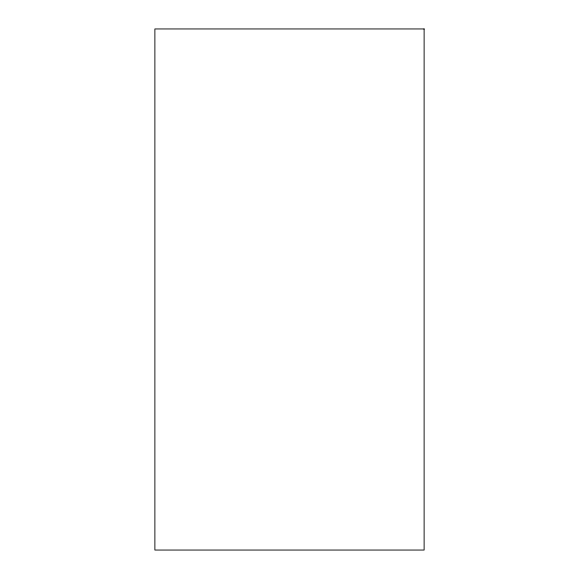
<?xml version="1.0" encoding="UTF-8"?>
<svg xmlns="http://www.w3.org/2000/svg" width="579" height="579" viewBox="0 0 579 579"><rect width="100%" height="100%" fill="white"/><g stroke="black" fill="none" stroke-linecap="round" stroke-linejoin="round"><path stroke-width="0.87" d="M424.118 28.95L154.882 28.95L154.882 550.05L424.118 550.05L424.118 28.95"/></g></svg>
